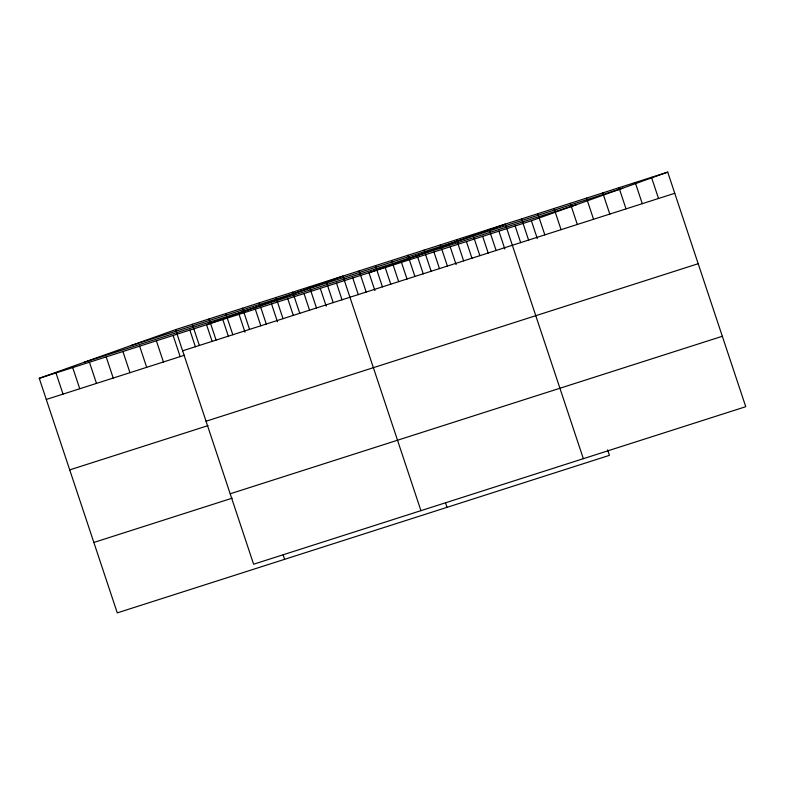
<?xml version="1.0" encoding="UTF-8"?>
<svg xmlns="http://www.w3.org/2000/svg" width="785" height="785" viewBox="0 0 785 785"><rect width="100%" height="100%" fill="white"/><g stroke="black" fill="none" stroke-linecap="round" stroke-linejoin="round"><path stroke-width="1.18" d="M607.59 449.854L609.415 455.359L117.279 612.879L39.25 378.301L175.585 329.641L667.721 172.121L745.75 406.699L253.614 564.219L175.585 329.641M39.25 378.301L531.386 220.781L667.721 172.121M130.595 345.704L622.731 188.184M84.24 362.248L576.376 204.728M182.62 350.807L674.757 193.287M46.286 399.467L184.612 355.193M206.053 421.231L698.189 263.711M69.718 469.891L208.045 425.617M230.182 493.794L722.318 336.274M93.857 542.455L232.174 498.181M651.481 177.322L658.517 198.487M635.242 182.522L642.277 203.678M618.992 187.713L626.038 208.879M602.752 192.914L609.798 214.079M586.513 198.114L593.558 219.28M570.273 203.315L577.318 224.471M554.033 208.506L561.069 229.671M537.794 213.706L544.829 234.872M531.386 220.781L537.313 238.601M521.554 218.907L528.59 240.073M515.146 225.982L520.7 242.693M583.343 458.675L505.314 224.108L368.979 272.768L374.906 290.587M498.907 231.182L504.834 249.002M489.075 229.298L496.11 250.464M482.667 236.373L488.221 253.084M472.835 234.499L479.87 255.665M466.427 241.574L471.981 258.285M456.595 239.7L463.631 260.865M450.188 246.775L456.114 264.594M440.346 244.9L447.391 266.056M433.948 251.975L439.502 268.676M424.106 250.091L431.151 271.257M417.698 257.166L423.262 273.877M407.866 255.292L414.912 276.457M401.459 262.367L407.022 279.077M391.627 260.492L398.672 281.658M385.219 267.567L390.783 284.278M375.387 265.693L382.432 286.849M445.546 502.94L447.018 507.336M359.147 270.884L366.183 292.049M352.74 277.959L358.303 294.669M420.937 510.662L342.908 276.084L206.573 324.745L212.136 341.455M336.5 283.159L342.054 299.87M326.177 281.442L333.213 302.608M320.26 288.36L326.187 306.179M309.447 286.8L316.483 307.955M304.021 293.561L309.575 310.261M292.707 292.157L299.752 313.313M287.781 298.751L293.335 315.462M275.977 297.505L283.012 318.671M271.541 303.952L277.468 321.772M259.246 302.863L266.282 324.028M255.302 309.153L260.855 325.863M242.516 308.22L249.551 329.386M239.062 314.353L244.989 332.173M225.776 313.578L232.821 334.734M222.812 319.544L228.376 336.255M209.045 318.936L216.081 340.091M283.14 554.916L284.612 559.322M192.315 324.284L199.351 345.449M189.842 330.102L195.406 346.813M173.112 335.46L180.148 356.616M156.382 340.818L163.417 361.973M139.642 346.165L146.687 367.331M122.911 351.523L129.957 372.689M106.181 356.881L113.217 378.046M89.451 362.238L96.486 383.394M72.711 367.596L79.756 388.752M55.98 372.944L63.026 394.109"/></g></svg>
